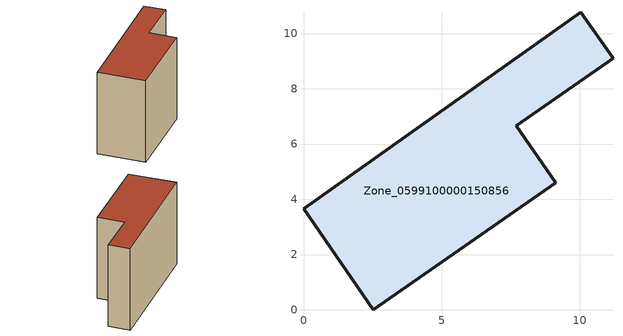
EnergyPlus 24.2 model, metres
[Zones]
Zone_0599100000150856
 floor ground (C_G): 0,3.65 10.04,10.77 11.2,9.1 7.7,6.67 9.14,4.61 2.53,0 z0
 wall outside (C_F): 2.53,0 9.14,4.61 7.7,6.67 11.2,9.1 10.04,10.77 0,3.65 2.53,0 z0:7.99
 roof outside (C_R): 10.04,10.77 0,3.65 2.53,0 9.14,4.61 7.7,6.67 11.2,9.1 z7.99
[BUILDING]
Pand.0599100000150856: North Axis=0; Terrain=City; Loads Convergence Tolerance Value=0.04; Temperature Convergence Tolerance Value=0.4; Solar Distribution=FullExterior; Maximum Number of Warmup Days=25; Minimum Number of Warmup Days=1
[Site:Location]
Rotterdam.The.Hague.AP_ZH_NLD Design_Conditions: Latitude=51.96; Longitude=4.45; Time Zone=1; Elevation=-4.5
[SITE:GROUNDTEMPERATURE:BUILDINGSURFACE]
18, 18, 18, 18, 18, 18, 18, 18, 18, 18, 18, 18
[MATERIAL] Thermal Absorptance=0.9; Solar Absorptance=0.7; Visible Absorptance=0.7
Name | Roughness | Thickness | Conductivity | Density | Specific Heat
G.TI.1946 | MediumSmooth | 0.15 | 1 | 540 | 1210
F.TI.1946 | Rough | 0.3 | 0.857143 | 1920 | 840
R.TI.1946 | MediumRough | 0.2 | 0.1 | 1500 | 1000
[CONSTRUCTION]
C_G: G.TI.1946
C_F: F.TI.1946
C_R: R.TI.1946
[ZONE]
Zone_0599100000150856: Type=1; Multiplier=1; Ceiling Height=Autocalculate; Volume=Autocalculate; Floor Area=autocalculate; Part of Total Floor Area=Yes
[ZONEINFILTRATION:DESIGNFLOWRATE]
Infil_Zone_0599100000150856: Zone or ZoneList or Space or SpaceList=Zone_0599100000150856; Schedule=AlwaysOn; Design Flow Rate Calculation Method=Flow/Area; Flow Rate per Floor Area=0.003; Constant Term Coefficient=1; Temperature Term Coefficient=0; Velocity Term Coefficient=0; Velocity Squared Term Coefficient=0
[HVACTEMPLATE:ZONE:IDEALLOADSAIRSYSTEM]
Zone_0599100000150856: Maximum Heating Supply Air Temperature=50; Minimum Cooling Supply Air Temperature=13; Maximum Heating Supply Air Humidity Ratio=0.0156; Minimum Cooling Supply Air Humidity Ratio=0.0077; Heating Limit=NoLimit; Cooling Limit=NoLimit; Dehumidification Control Type=ConstantSensibleHeatRatio; Cooling Sensible Heat Ratio=0.7; Dehumidification Setpoint=60; Humidification Control Type=None; Humidification Setpoint=30; Outdoor Air Method=None; Outdoor Air Flow Rate per Person=0.00944; Outdoor Air Flow Rate per Zone Floor Area=0; Outdoor Air Flow Rate per Zone=0; Demand Controlled Ventilation Type=None; Outdoor Air Economizer Type=NoEconomizer; Heat Recovery Type=None; Sensible Heat Recovery Effectiveness=0.7; Latent Heat Recovery Effectiveness=0.65
[ZONECONTROL:THERMOSTAT]
ThermostatControl_Zone_0599100000150856: Zone or ZoneList=Zone_0599100000150856; Control Type Schedule=DualSetpointControlType; Control 1=Thermostat_Zone_0599100000150856; Temperature Difference Between Cutout And Setpoint=0
[THERMOSTATSETPOINT:DUALSETPOINT]
Thermostat_Zone_0599100000150856: Heating Setpoint Temperature Schedule=HeatingSetpoint_Zone_0599100000150856; Cooling Setpoint Temperature Schedule=CoolingSetpoint_Zone_0599100000150856
[SCHEDULE:COMPACT]
HeatingSetpoint_Zone_0599100000150856: Through: 12/31, For: AllDays, Until: 24:00, 21
CoolingSetpoint_Zone_0599100000150856: Through: 12/31, For: AllDays, Until: 24:00, 24
DualSetpointControlType: Through: 12/31, For: AllDays, Until: 24:00, 4
AlwaysOn: Through: 12/31, For: AllDays, Until: 24:00, 1
